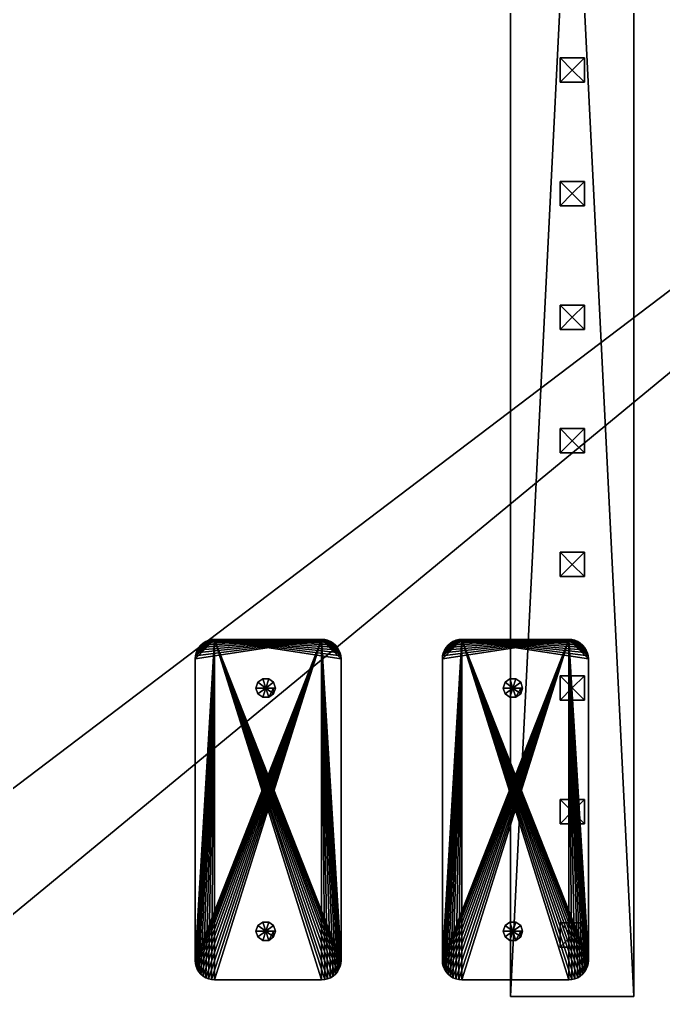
# Model space of a CAD drawing. Header units: millimetres. Extents: x 71 to 249, y 13 to 134.
# Drawn here: x 133.25 to 146.47, y 46.36 to 66.82 of the extents above; entities that cross this region are included whole.
import ezdxf

# ---------------------------------------------------------------- set-up
doc = ezdxf.new("R2010")
doc.units = ezdxf.units.MM
doc.layers.add('UB3D', color=1, linetype='Continuous')

msp = doc.modelspace()

# ---------------------------------------------------------------- linework, layer by layer
at = {"layer": 'UB3D', "color": 94}
for points in [[(219.529, 116.585, 72.51), (219.529, 28.585, 72.51), (103.529, 28.585, 72.51)], [(219.529, 116.585, 72.51), (103.529, 28.585, 72.51), (103.529, 116.585, 72.51)], [(219.529, 116.585, 72.5), (103.529, 116.585, 72.5), (103.529, 28.585, 72.5)], [(219.529, 116.585, 72.5), (103.529, 28.585, 72.5), (219.529, 28.585, 72.5)], [(215.719, 116.586, 89.521), (215.719, 28.586, 89.521), (109.038, 28.586, 89.521)], [(215.719, 116.586, 89.521), (109.038, 28.586, 89.521), (109.038, 116.586, 89.521)], [(215.719, 116.586, 89.511), (109.038, 116.586, 89.511), (109.038, 28.586, 89.511)], [(215.719, 116.586, 89.511), (109.038, 28.586, 89.511), (215.719, 28.586, 89.511)]]:
    msp.add_3dface(points, dxfattribs=at)
at = {"layer": 'UB3D', "color": 27}
for points in [[(143.333, 97.525, 89.521), (143.333, 46.744, 89.521), (143.333, 46.744, 91.521), (143.333, 97.525, 91.521)], [(145.861, 97.525, 89.521), (143.333, 97.525, 89.521), (143.333, 46.744, 89.521)], [(145.861, 97.525, 89.521), (143.333, 46.744, 89.521), (145.861, 46.744, 89.521)], [(145.861, 46.744, 91.521), (143.333, 46.744, 91.521), (143.333, 97.525, 91.521)], [(145.861, 46.744, 91.521), (143.333, 97.525, 91.521), (145.861, 97.525, 91.521)], [(145.861, 46.744, 89.521), (145.861, 97.525, 89.521), (145.861, 97.525, 91.521), (145.861, 46.744, 91.521)], [(145.861, 97.525, 89.521), (145.861, 46.744, 89.521), (145.861, 97.525, 89.521)], [(145.861, 46.744, 91.521), (145.861, 97.525, 91.521), (145.861, 46.744, 91.521)], [(143.333, 46.744, 89.521), (145.861, 46.744, 89.521), (145.861, 46.744, 91.521), (143.333, 46.744, 91.521)]]:
    msp.add_3dface(points, dxfattribs=at)
at = {"layer": 'UB3D', "color": 254}
for points in [[(144.599, 65.786, 88.011), (144.349, 65.536, 88.291), (144.349, 66.036, 88.291)], [(144.349, 65.536, 88.291), (144.349, 66.036, 88.291), (144.349, 65.536, 95.291)], [(144.349, 66.036, 88.291), (144.349, 65.536, 95.291), (144.349, 66.036, 95.291)], [(144.349, 65.536, 95.291), (144.349, 66.036, 95.291), (144.599, 65.786, 95.571)], [(144.599, 65.786, 88.011), (144.349, 66.036, 88.291), (144.849, 66.036, 88.291)], [(144.349, 66.036, 88.291), (144.849, 66.036, 88.291), (144.349, 66.036, 95.291)], [(144.849, 66.036, 88.291), (144.349, 66.036, 95.291), (144.849, 66.036, 95.291)], [(144.349, 66.036, 95.291), (144.849, 66.036, 95.291), (144.599, 65.786, 95.571)], [(144.599, 65.786, 88.011), (144.849, 66.036, 88.291), (144.849, 65.536, 88.291)], [(144.849, 66.036, 95.291), (144.849, 65.536, 95.291), (144.599, 65.786, 95.571)], [(144.849, 66.036, 88.291), (144.849, 65.536, 88.291), (144.849, 66.036, 95.291)], [(144.849, 65.536, 88.291), (144.849, 66.036, 95.291), (144.849, 65.536, 95.291)], [(144.599, 65.786, 88.011), (144.849, 65.536, 88.291), (144.349, 65.536, 88.291)], [(144.849, 65.536, 95.291), (144.349, 65.536, 95.291), (144.599, 65.786, 95.571)], [(144.849, 65.536, 88.291), (144.349, 65.536, 88.291), (144.849, 65.536, 95.291)], [(144.349, 65.536, 88.291), (144.849, 65.536, 95.291), (144.349, 65.536, 95.291)], [(144.599, 63.246, 88.011), (144.349, 62.996, 88.291), (144.349, 63.496, 88.291)], [(144.349, 62.996, 88.291), (144.349, 63.496, 88.291), (144.349, 62.996, 95.291)], [(144.349, 63.496, 88.291), (144.349, 62.996, 95.291), (144.349, 63.496, 95.291)], [(144.349, 62.996, 95.291), (144.349, 63.496, 95.291), (144.599, 63.246, 95.571)], [(144.599, 63.246, 88.011), (144.349, 63.496, 88.291), (144.849, 63.496, 88.291)], [(144.349, 63.496, 88.291), (144.849, 63.496, 88.291), (144.349, 63.496, 95.291)], [(144.849, 63.496, 88.291), (144.349, 63.496, 95.291), (144.849, 63.496, 95.291)], [(144.349, 63.496, 95.291), (144.849, 63.496, 95.291), (144.599, 63.246, 95.571)], [(144.599, 63.246, 88.011), (144.849, 63.496, 88.291), (144.849, 62.996, 88.291)], [(144.849, 63.496, 95.291), (144.849, 62.996, 95.291), (144.599, 63.246, 95.571)], [(144.849, 63.496, 88.291), (144.849, 62.996, 88.291), (144.849, 63.496, 95.291)], [(144.849, 62.996, 88.291), (144.849, 63.496, 95.291), (144.849, 62.996, 95.291)], [(144.599, 63.246, 88.011), (144.849, 62.996, 88.291), (144.349, 62.996, 88.291)], [(144.849, 62.996, 95.291), (144.349, 62.996, 95.291), (144.599, 63.246, 95.571)], [(144.849, 62.996, 88.291), (144.349, 62.996, 88.291), (144.849, 62.996, 95.291)], [(144.349, 62.996, 88.291), (144.849, 62.996, 95.291), (144.349, 62.996, 95.291)], [(144.599, 60.706, 88.011), (144.349, 60.456, 88.291), (144.349, 60.956, 88.291)], [(144.349, 60.456, 88.291), (144.349, 60.956, 88.291), (144.349, 60.456, 95.291)], [(144.349, 60.956, 88.291), (144.349, 60.456, 95.291), (144.349, 60.956, 95.291)], [(144.349, 60.456, 95.291), (144.349, 60.956, 95.291), (144.599, 60.706, 95.571)], [(144.599, 60.706, 88.011), (144.349, 60.956, 88.291), (144.849, 60.956, 88.291)], [(144.349, 60.956, 88.291), (144.849, 60.956, 88.291), (144.349, 60.956, 95.291)], [(144.849, 60.956, 88.291), (144.349, 60.956, 95.291), (144.849, 60.956, 95.291)], [(144.349, 60.956, 95.291), (144.849, 60.956, 95.291), (144.599, 60.706, 95.571)], [(144.599, 60.706, 88.011), (144.849, 60.956, 88.291), (144.849, 60.456, 88.291)], [(144.849, 60.956, 95.291), (144.849, 60.456, 95.291), (144.599, 60.706, 95.571)], [(144.849, 60.956, 88.291), (144.849, 60.456, 88.291), (144.849, 60.956, 95.291)], [(144.849, 60.456, 88.291), (144.849, 60.956, 95.291), (144.849, 60.456, 95.291)], [(144.599, 60.706, 88.011), (144.849, 60.456, 88.291), (144.349, 60.456, 88.291)], [(144.849, 60.456, 95.291), (144.349, 60.456, 95.291), (144.599, 60.706, 95.571)], [(144.849, 60.456, 88.291), (144.349, 60.456, 88.291), (144.849, 60.456, 95.291)], [(144.349, 60.456, 88.291), (144.849, 60.456, 95.291), (144.349, 60.456, 95.291)], [(144.599, 58.166, 88.011), (144.349, 57.916, 88.291), (144.349, 58.416, 88.291)], [(144.349, 57.916, 88.291), (144.349, 58.416, 88.291), (144.349, 57.916, 95.291)], [(144.349, 58.416, 88.291), (144.349, 57.916, 95.291), (144.349, 58.416, 95.291)], [(144.349, 57.916, 95.291), (144.349, 58.416, 95.291), (144.599, 58.166, 95.571)], [(144.599, 58.166, 88.011), (144.349, 58.416, 88.291), (144.849, 58.416, 88.291)], [(144.349, 58.416, 88.291), (144.849, 58.416, 88.291), (144.349, 58.416, 95.291)], [(144.849, 58.416, 88.291), (144.349, 58.416, 95.291), (144.849, 58.416, 95.291)], [(144.349, 58.416, 95.291), (144.849, 58.416, 95.291), (144.599, 58.166, 95.571)], [(144.599, 58.166, 88.011), (144.849, 58.416, 88.291), (144.849, 57.916, 88.291)], [(144.849, 58.416, 95.291), (144.849, 57.916, 95.291), (144.599, 58.166, 95.571)], [(144.849, 58.416, 88.291), (144.849, 57.916, 88.291), (144.849, 58.416, 95.291)], [(144.849, 57.916, 88.291), (144.849, 58.416, 95.291), (144.849, 57.916, 95.291)], [(144.599, 58.166, 88.011), (144.849, 57.916, 88.291), (144.349, 57.916, 88.291)], [(144.849, 57.916, 95.291), (144.349, 57.916, 95.291), (144.599, 58.166, 95.571)], [(144.849, 57.916, 88.291), (144.349, 57.916, 88.291), (144.849, 57.916, 95.291)], [(144.349, 57.916, 88.291), (144.849, 57.916, 95.291), (144.349, 57.916, 95.291)], [(144.599, 55.626, 88.011), (144.349, 55.376, 88.291), (144.349, 55.876, 88.291)], [(144.349, 55.376, 88.291), (144.349, 55.876, 88.291), (144.349, 55.376, 95.291)], [(144.349, 55.876, 88.291), (144.349, 55.376, 95.291), (144.349, 55.876, 95.291)], [(144.349, 55.376, 95.291), (144.349, 55.876, 95.291), (144.599, 55.626, 95.571)], [(144.599, 55.626, 88.011), (144.349, 55.876, 88.291), (144.849, 55.876, 88.291)], [(144.349, 55.876, 88.291), (144.849, 55.876, 88.291), (144.349, 55.876, 95.291)], [(144.849, 55.876, 88.291), (144.349, 55.876, 95.291), (144.849, 55.876, 95.291)], [(144.349, 55.876, 95.291), (144.849, 55.876, 95.291), (144.599, 55.626, 95.571)], [(144.599, 55.626, 88.011), (144.849, 55.876, 88.291), (144.849, 55.376, 88.291)], [(144.849, 55.876, 95.291), (144.849, 55.376, 95.291), (144.599, 55.626, 95.571)], [(144.849, 55.876, 88.291), (144.849, 55.376, 88.291), (144.849, 55.876, 95.291)], [(144.849, 55.376, 88.291), (144.849, 55.876, 95.291), (144.849, 55.376, 95.291)], [(144.599, 55.626, 88.011), (144.849, 55.376, 88.291), (144.349, 55.376, 88.291)], [(144.849, 55.376, 95.291), (144.349, 55.376, 95.291), (144.599, 55.626, 95.571)], [(144.849, 55.376, 88.291), (144.349, 55.376, 88.291), (144.849, 55.376, 95.291)], [(144.349, 55.376, 88.291), (144.849, 55.376, 95.291), (144.349, 55.376, 95.291)], [(138.099, 53.085, 71), (138.099, 53.085, 76.56), (138.137, 53.202, 71)], [(138.099, 53.085, 76.56), (138.137, 53.202, 71), (138.137, 53.202, 76.56)], [(138.299, 53.085, 71), (138.099, 53.085, 71), (138.137, 53.202, 71)], [(138.299, 53.085, 76.56), (138.099, 53.085, 76.56), (138.137, 53.202, 76.56)], [(138.137, 53.202, 71), (138.137, 53.202, 76.56), (138.237, 53.275, 71)], [(138.137, 53.202, 76.56), (138.237, 53.275, 71), (138.237, 53.275, 76.56)], [(138.299, 53.085, 71), (138.137, 53.202, 71), (138.237, 53.275, 71)], [(138.299, 53.085, 76.56), (138.137, 53.202, 76.56), (138.237, 53.275, 76.56)], [(138.237, 53.275, 71), (138.237, 53.275, 76.56), (138.361, 53.275, 71)], [(138.237, 53.275, 76.56), (138.361, 53.275, 71), (138.361, 53.275, 76.56)], [(138.299, 53.085, 71), (138.237, 53.275, 71), (138.361, 53.275, 71)], [(138.299, 53.085, 76.56), (138.237, 53.275, 76.56), (138.361, 53.275, 76.56)], [(138.299, 53.085, 71), (138.361, 53.275, 71), (138.461, 53.202, 71)], [(138.299, 53.085, 76.56), (138.361, 53.275, 76.56), (138.461, 53.202, 76.56)], [(138.299, 53.085, 71), (138.461, 53.202, 71), (138.499, 53.085, 71)], [(138.299, 53.085, 76.56), (138.461, 53.202, 76.56), (138.499, 53.085, 76.56)], [(138.361, 53.275, 71), (138.361, 53.275, 76.56), (138.461, 53.202, 71)], [(138.361, 53.275, 76.56), (138.461, 53.202, 71), (138.461, 53.202, 76.56)], [(138.461, 53.202, 71), (138.461, 53.202, 76.56), (138.499, 53.085, 71)], [(138.461, 53.202, 76.56), (138.499, 53.085, 71), (138.499, 53.085, 76.56)], [(143.179, 53.085, 71), (143.179, 53.085, 76.56), (143.217, 53.202, 71)], [(143.179, 53.085, 76.56), (143.217, 53.202, 71), (143.217, 53.202, 76.56)], [(143.379, 53.085, 71), (143.179, 53.085, 71), (143.217, 53.202, 71)], [(143.379, 53.085, 76.56), (143.179, 53.085, 76.56), (143.217, 53.202, 76.56)], [(143.217, 53.202, 71), (143.217, 53.202, 76.56), (143.317, 53.275, 71)], [(143.217, 53.202, 76.56), (143.317, 53.275, 71), (143.317, 53.275, 76.56)], [(143.379, 53.085, 71), (143.217, 53.202, 71), (143.317, 53.275, 71)], [(143.379, 53.085, 76.56), (143.217, 53.202, 76.56), (143.317, 53.275, 76.56)], [(143.317, 53.275, 71), (143.317, 53.275, 76.56), (143.441, 53.275, 71)], [(143.317, 53.275, 76.56), (143.441, 53.275, 71), (143.441, 53.275, 76.56)], [(143.379, 53.085, 71), (143.317, 53.275, 71), (143.441, 53.275, 71)], [(143.379, 53.085, 76.56), (143.317, 53.275, 76.56), (143.441, 53.275, 76.56)], [(143.379, 53.085, 71), (143.441, 53.275, 71), (143.541, 53.202, 71)], [(143.379, 53.085, 76.56), (143.441, 53.275, 76.56), (143.541, 53.202, 76.56)], [(143.379, 53.085, 71), (143.541, 53.202, 71), (143.579, 53.085, 71)], [(143.379, 53.085, 76.56), (143.541, 53.202, 76.56), (143.579, 53.085, 76.56)], [(143.441, 53.275, 71), (143.441, 53.275, 76.56), (143.541, 53.202, 71)], [(143.441, 53.275, 76.56), (143.541, 53.202, 71), (143.541, 53.202, 76.56)], [(143.541, 53.202, 71), (143.541, 53.202, 76.56), (143.579, 53.085, 71)], [(143.541, 53.202, 76.56), (143.579, 53.085, 71), (143.579, 53.085, 76.56)], [(144.599, 53.086, 88.011), (144.349, 52.836, 88.291), (144.349, 53.336, 88.291)], [(144.349, 52.836, 88.291), (144.349, 53.336, 88.291), (144.349, 52.836, 95.291)], [(144.349, 53.336, 88.291), (144.349, 52.836, 95.291), (144.349, 53.336, 95.291)], [(144.349, 52.836, 95.291), (144.349, 53.336, 95.291), (144.599, 53.086, 95.571)], [(144.599, 53.086, 88.011), (144.349, 53.336, 88.291), (144.849, 53.336, 88.291)], [(144.349, 53.336, 88.291), (144.849, 53.336, 88.291), (144.349, 53.336, 95.291)], [(144.849, 53.336, 88.291), (144.349, 53.336, 95.291), (144.849, 53.336, 95.291)], [(144.349, 53.336, 95.291), (144.849, 53.336, 95.291), (144.599, 53.086, 95.571)], [(144.599, 53.086, 88.011), (144.849, 53.336, 88.291), (144.849, 52.836, 88.291)], [(144.849, 53.336, 95.291), (144.849, 52.836, 95.291), (144.599, 53.086, 95.571)], [(144.849, 53.336, 88.291), (144.849, 52.836, 88.291), (144.849, 53.336, 95.291)], [(144.849, 52.836, 88.291), (144.849, 53.336, 95.291), (144.849, 52.836, 95.291)], [(138.137, 52.967, 71), (138.137, 52.967, 76.56), (138.099, 53.085, 71)], [(138.137, 52.967, 76.56), (138.099, 53.085, 71), (138.099, 53.085, 76.56)], [(138.299, 53.085, 71), (138.137, 52.967, 71), (138.099, 53.085, 71)], [(138.299, 53.085, 76.56), (138.137, 52.967, 76.56), (138.099, 53.085, 76.56)], [(138.299, 53.085, 71), (138.237, 52.894, 71), (138.137, 52.967, 71)], [(138.299, 53.085, 76.56), (138.237, 52.894, 76.56), (138.137, 52.967, 76.56)], [(138.299, 53.085, 71), (138.361, 52.894, 71), (138.237, 52.894, 71)], [(138.299, 53.085, 76.56), (138.361, 52.894, 76.56), (138.237, 52.894, 76.56)], [(138.299, 53.085, 71), (138.499, 53.085, 71), (138.461, 52.967, 71)], [(138.299, 53.085, 71), (138.461, 52.967, 71), (138.361, 52.894, 71)], [(138.299, 53.085, 76.56), (138.499, 53.085, 76.56), (138.461, 52.967, 76.56)], [(138.299, 53.085, 76.56), (138.461, 52.967, 76.56), (138.361, 52.894, 76.56)], [(138.461, 52.967, 71), (138.461, 53.085, 76.56), (138.361, 52.894, 71)], [(138.461, 53.085, 76.56), (138.361, 52.894, 71), (138.361, 52.894, 76.56)], [(138.499, 53.085, 71), (138.499, 53.085, 76.56), (138.461, 52.967, 71)], [(138.499, 53.085, 76.56), (138.461, 52.967, 71), (138.461, 53.085, 76.56)], [(143.217, 52.967, 71), (143.217, 52.967, 76.56), (143.179, 53.085, 71)], [(143.217, 52.967, 76.56), (143.179, 53.085, 71), (143.179, 53.085, 76.56)], [(143.379, 53.085, 71), (143.217, 52.967, 71), (143.179, 53.085, 71)], [(143.379, 53.085, 76.56), (143.217, 52.967, 76.56), (143.179, 53.085, 76.56)], [(143.379, 53.085, 71), (143.317, 52.894, 71), (143.217, 52.967, 71)], [(143.379, 53.085, 76.56), (143.317, 52.894, 76.56), (143.217, 52.967, 76.56)], [(143.379, 53.085, 71), (143.441, 52.894, 71), (143.317, 52.894, 71)], [(143.379, 53.085, 76.56), (143.441, 52.894, 76.56), (143.317, 52.894, 76.56)], [(143.379, 53.085, 71), (143.579, 53.085, 71), (143.541, 52.967, 71)], [(143.379, 53.085, 71), (143.541, 52.967, 71), (143.441, 52.894, 71)], [(143.379, 53.085, 76.56), (143.579, 53.085, 76.56), (143.541, 52.967, 76.56)], [(143.379, 53.085, 76.56), (143.541, 52.967, 76.56), (143.441, 52.894, 76.56)], [(143.541, 52.967, 71), (143.541, 53.085, 76.56), (143.441, 52.894, 71)], [(143.541, 53.085, 76.56), (143.441, 52.894, 71), (143.441, 52.894, 76.56)], [(143.579, 53.085, 71), (143.579, 53.085, 76.56), (143.541, 52.967, 71)], [(143.579, 53.085, 76.56), (143.541, 52.967, 71), (143.541, 53.085, 76.56)], [(144.599, 53.086, 88.011), (144.849, 52.836, 88.291), (144.349, 52.836, 88.291)], [(144.849, 52.836, 95.291), (144.349, 52.836, 95.291), (144.599, 53.086, 95.571)], [(138.237, 52.894, 71), (138.237, 52.894, 76.56), (138.137, 52.967, 71)], [(138.237, 52.894, 76.56), (138.137, 52.967, 71), (138.137, 52.967, 76.56)], [(138.361, 52.894, 71), (138.361, 52.894, 76.56), (138.237, 52.894, 71)], [(138.361, 52.894, 76.56), (138.237, 52.894, 71), (138.237, 52.894, 76.56)], [(143.317, 52.894, 71), (143.317, 52.894, 76.56), (143.217, 52.967, 71)], [(143.317, 52.894, 76.56), (143.217, 52.967, 71), (143.217, 52.967, 76.56)], [(143.441, 52.894, 71), (143.441, 52.894, 76.56), (143.317, 52.894, 71)], [(143.441, 52.894, 76.56), (143.317, 52.894, 71), (143.317, 52.894, 76.56)], [(144.849, 52.836, 88.291), (144.349, 52.836, 88.291), (144.849, 52.836, 95.291)], [(144.349, 52.836, 88.291), (144.849, 52.836, 95.291), (144.349, 52.836, 95.291)], [(144.599, 50.546, 88.011), (144.349, 50.296, 88.291), (144.349, 50.796, 88.291)], [(144.349, 50.296, 88.291), (144.349, 50.796, 88.291), (144.349, 50.296, 95.291)], [(144.349, 50.796, 88.291), (144.349, 50.296, 95.291), (144.349, 50.796, 95.291)], [(144.349, 50.296, 95.291), (144.349, 50.796, 95.291), (144.599, 50.546, 95.571)], [(144.599, 50.546, 88.011), (144.349, 50.796, 88.291), (144.849, 50.796, 88.291)], [(144.349, 50.796, 88.291), (144.849, 50.796, 88.291), (144.349, 50.796, 95.291)], [(144.849, 50.796, 88.291), (144.349, 50.796, 95.291), (144.849, 50.796, 95.291)], [(144.349, 50.796, 95.291), (144.849, 50.796, 95.291), (144.599, 50.546, 95.571)], [(144.599, 50.546, 88.011), (144.849, 50.796, 88.291), (144.849, 50.296, 88.291)], [(144.849, 50.796, 95.291), (144.849, 50.296, 95.291), (144.599, 50.546, 95.571)], [(144.849, 50.796, 88.291), (144.849, 50.296, 88.291), (144.849, 50.796, 95.291)], [(144.849, 50.296, 88.291), (144.849, 50.796, 95.291), (144.849, 50.296, 95.291)], [(144.599, 50.546, 88.011), (144.849, 50.296, 88.291), (144.349, 50.296, 88.291)], [(144.849, 50.296, 95.291), (144.349, 50.296, 95.291), (144.599, 50.546, 95.571)], [(144.849, 50.296, 88.291), (144.349, 50.296, 88.291), (144.849, 50.296, 95.291)], [(144.349, 50.296, 88.291), (144.849, 50.296, 95.291), (144.349, 50.296, 95.291)], [(138.099, 48.085, 71), (138.099, 48.085, 76.56), (138.137, 48.202, 71)], [(138.099, 48.085, 76.56), (138.137, 48.202, 71), (138.137, 48.202, 76.56)], [(138.299, 48.085, 71), (138.099, 48.085, 71), (138.137, 48.202, 71)], [(138.299, 48.085, 76.56), (138.099, 48.085, 76.56), (138.137, 48.202, 76.56)], [(138.137, 47.967, 71), (138.137, 47.967, 76.56), (138.099, 48.085, 71)], [(138.137, 47.967, 76.56), (138.099, 48.085, 71), (138.099, 48.085, 76.56)], [(138.299, 48.085, 71), (138.137, 47.967, 71), (138.099, 48.085, 71)], [(138.299, 48.085, 76.56), (138.137, 47.967, 76.56), (138.099, 48.085, 76.56)], [(138.137, 48.202, 71), (138.137, 48.202, 76.56), (138.237, 48.275, 71)], [(138.137, 48.202, 76.56), (138.237, 48.275, 71), (138.237, 48.275, 76.56)], [(138.299, 48.085, 71), (138.137, 48.202, 71), (138.237, 48.275, 71)], [(138.299, 48.085, 76.56), (138.137, 48.202, 76.56), (138.237, 48.275, 76.56)], [(138.299, 48.085, 71), (138.237, 47.894, 71), (138.137, 47.967, 71)], [(138.299, 48.085, 76.56), (138.237, 47.894, 76.56), (138.137, 47.967, 76.56)], [(138.237, 48.275, 71), (138.237, 48.275, 76.56), (138.361, 48.275, 71)], [(138.237, 48.275, 76.56), (138.361, 48.275, 71), (138.361, 48.275, 76.56)], [(138.299, 48.085, 71), (138.237, 48.275, 71), (138.361, 48.275, 71)], [(138.299, 48.085, 76.56), (138.237, 48.275, 76.56), (138.361, 48.275, 76.56)], [(138.299, 48.085, 71), (138.361, 47.894, 71), (138.237, 47.894, 71)], [(138.299, 48.085, 76.56), (138.361, 47.894, 76.56), (138.237, 47.894, 76.56)], [(138.299, 48.085, 71), (138.361, 48.275, 71), (138.461, 48.202, 71)], [(138.299, 48.085, 76.56), (138.361, 48.275, 76.56), (138.461, 48.202, 76.56)], [(138.299, 48.085, 71), (138.461, 48.202, 71), (138.499, 48.085, 71)], [(138.299, 48.085, 76.56), (138.461, 48.202, 76.56), (138.499, 48.085, 76.56)], [(138.299, 48.085, 71), (138.499, 48.085, 71), (138.461, 47.967, 71)], [(138.299, 48.085, 71), (138.461, 47.967, 71), (138.361, 47.894, 71)], [(138.299, 48.085, 76.56), (138.499, 48.085, 76.56), (138.461, 47.967, 76.56)], [(138.299, 48.085, 76.56), (138.461, 47.967, 76.56), (138.361, 47.894, 76.56)], [(138.361, 48.275, 71), (138.361, 48.275, 76.56), (138.461, 48.202, 71)], [(138.361, 48.275, 76.56), (138.461, 48.202, 71), (138.461, 48.202, 76.56)], [(138.461, 47.967, 71), (138.461, 48.085, 76.56), (138.361, 47.894, 71)], [(138.461, 48.085, 76.56), (138.361, 47.894, 71), (138.361, 47.894, 76.56)], [(138.461, 48.202, 71), (138.461, 48.202, 76.56), (138.499, 48.085, 71)], [(138.461, 48.202, 76.56), (138.499, 48.085, 71), (138.499, 48.085, 76.56)], [(138.499, 48.085, 71), (138.499, 48.085, 76.56), (138.461, 47.967, 71)], [(138.499, 48.085, 76.56), (138.461, 47.967, 71), (138.461, 48.085, 76.56)], [(143.179, 48.085, 71), (143.179, 48.085, 76.56), (143.217, 48.202, 71)], [(143.179, 48.085, 76.56), (143.217, 48.202, 71), (143.217, 48.202, 76.56)], [(143.379, 48.085, 71), (143.179, 48.085, 71), (143.217, 48.202, 71)], [(143.379, 48.085, 76.56), (143.179, 48.085, 76.56), (143.217, 48.202, 76.56)], [(143.217, 47.967, 71), (143.217, 47.967, 76.56), (143.179, 48.085, 71)], [(143.217, 47.967, 76.56), (143.179, 48.085, 71), (143.179, 48.085, 76.56)], [(143.379, 48.085, 71), (143.217, 47.967, 71), (143.179, 48.085, 71)], [(143.379, 48.085, 76.56), (143.217, 47.967, 76.56), (143.179, 48.085, 76.56)], [(143.217, 48.202, 71), (143.217, 48.202, 76.56), (143.317, 48.275, 71)], [(143.217, 48.202, 76.56), (143.317, 48.275, 71), (143.317, 48.275, 76.56)], [(143.379, 48.085, 71), (143.217, 48.202, 71), (143.317, 48.275, 71)], [(143.379, 48.085, 76.56), (143.217, 48.202, 76.56), (143.317, 48.275, 76.56)], [(143.379, 48.085, 71), (143.317, 47.894, 71), (143.217, 47.967, 71)], [(143.379, 48.085, 76.56), (143.317, 47.894, 76.56), (143.217, 47.967, 76.56)], [(143.317, 48.275, 71), (143.317, 48.275, 76.56), (143.441, 48.275, 71)], [(143.317, 48.275, 76.56), (143.441, 48.275, 71), (143.441, 48.275, 76.56)], [(143.379, 48.085, 71), (143.317, 48.275, 71), (143.441, 48.275, 71)], [(143.379, 48.085, 76.56), (143.317, 48.275, 76.56), (143.441, 48.275, 76.56)], [(143.379, 48.085, 71), (143.441, 47.894, 71), (143.317, 47.894, 71)], [(143.379, 48.085, 76.56), (143.441, 47.894, 76.56), (143.317, 47.894, 76.56)], [(143.379, 48.085, 71), (143.441, 48.275, 71), (143.541, 48.202, 71)], [(143.379, 48.085, 76.56), (143.441, 48.275, 76.56), (143.541, 48.202, 76.56)], [(143.379, 48.085, 71), (143.541, 48.202, 71), (143.579, 48.085, 71)], [(143.379, 48.085, 76.56), (143.541, 48.202, 76.56), (143.579, 48.085, 76.56)], [(143.379, 48.085, 71), (143.579, 48.085, 71), (143.541, 47.967, 71)], [(143.379, 48.085, 71), (143.541, 47.967, 71), (143.441, 47.894, 71)], [(143.379, 48.085, 76.56), (143.579, 48.085, 76.56), (143.541, 47.967, 76.56)], [(143.379, 48.085, 76.56), (143.541, 47.967, 76.56), (143.441, 47.894, 76.56)], [(143.441, 48.275, 71), (143.441, 48.275, 76.56), (143.541, 48.202, 71)], [(143.441, 48.275, 76.56), (143.541, 48.202, 71), (143.541, 48.202, 76.56)], [(143.541, 47.967, 71), (143.541, 48.085, 76.56), (143.441, 47.894, 71)], [(143.541, 48.085, 76.56), (143.441, 47.894, 71), (143.441, 47.894, 76.56)], [(143.541, 48.202, 71), (143.541, 48.202, 76.56), (143.579, 48.085, 71)], [(143.541, 48.202, 76.56), (143.579, 48.085, 71), (143.579, 48.085, 76.56)], [(143.579, 48.085, 71), (143.579, 48.085, 76.56), (143.541, 47.967, 71)], [(143.579, 48.085, 76.56), (143.541, 47.967, 71), (143.541, 48.085, 76.56)], [(144.599, 48.006, 88.011), (144.349, 47.756, 88.291), (144.349, 48.256, 88.291)], [(144.349, 47.756, 88.291), (144.349, 48.256, 88.291), (144.349, 47.756, 95.291)], [(144.349, 48.256, 88.291), (144.349, 47.756, 95.291), (144.349, 48.256, 95.291)], [(144.349, 47.756, 95.291), (144.349, 48.256, 95.291), (144.599, 48.006, 95.571)], [(144.599, 48.006, 88.011), (144.349, 48.256, 88.291), (144.849, 48.256, 88.291)], [(144.349, 48.256, 88.291), (144.849, 48.256, 88.291), (144.349, 48.256, 95.291)], [(144.849, 48.256, 88.291), (144.349, 48.256, 95.291), (144.849, 48.256, 95.291)], [(144.349, 48.256, 95.291), (144.849, 48.256, 95.291), (144.599, 48.006, 95.571)], [(144.599, 48.006, 88.011), (144.849, 48.256, 88.291), (144.849, 47.756, 88.291)], [(144.849, 48.256, 95.291), (144.849, 47.756, 95.291), (144.599, 48.006, 95.571)], [(144.849, 48.256, 88.291), (144.849, 47.756, 88.291), (144.849, 48.256, 95.291)], [(144.849, 47.756, 88.291), (144.849, 48.256, 95.291), (144.849, 47.756, 95.291)], [(138.237, 47.894, 71), (138.237, 47.894, 76.56), (138.137, 47.967, 71)], [(138.237, 47.894, 76.56), (138.137, 47.967, 71), (138.137, 47.967, 76.56)], [(138.361, 47.894, 71), (138.361, 47.894, 76.56), (138.237, 47.894, 71)], [(138.361, 47.894, 76.56), (138.237, 47.894, 71), (138.237, 47.894, 76.56)], [(143.317, 47.894, 71), (143.317, 47.894, 76.56), (143.217, 47.967, 71)], [(143.317, 47.894, 76.56), (143.217, 47.967, 71), (143.217, 47.967, 76.56)], [(143.441, 47.894, 71), (143.441, 47.894, 76.56), (143.317, 47.894, 71)], [(143.441, 47.894, 76.56), (143.317, 47.894, 71), (143.317, 47.894, 76.56)], [(144.599, 48.006, 88.011), (144.849, 47.756, 88.291), (144.349, 47.756, 88.291)], [(144.849, 47.756, 95.291), (144.349, 47.756, 95.291), (144.599, 48.006, 95.571)], [(144.849, 47.756, 88.291), (144.349, 47.756, 88.291), (144.849, 47.756, 95.291)], [(144.349, 47.756, 88.291), (144.849, 47.756, 95.291), (144.349, 47.756, 95.291)]]:
    msp.add_3dface(points, dxfattribs=at)
at = {"layer": 'UB3D', "color": 175}
for points in [[(137.249, 54.085, 74.51), (136.854, 53.747, 74.51), (136.849, 53.685, 74.51)], [(137.249, 54.085, 74.51), (136.849, 53.685, 74.51), (136.849, 47.485, 74.51)], [(137.249, 54.085, 74.51), (136.849, 47.485, 74.51), (136.854, 47.422, 74.51)], [(139.449, 54.085, 80.51), (136.854, 47.422, 80.51), (136.849, 47.485, 80.51)], [(139.449, 54.085, 80.51), (136.849, 47.485, 80.51), (136.849, 53.685, 80.51)], [(139.449, 54.085, 80.51), (136.849, 53.685, 80.51), (136.854, 53.747, 80.51)], [(137.249, 54.085, 74.51), (136.868, 53.808, 74.51), (136.854, 53.747, 74.51)], [(137.249, 54.085, 74.51), (136.854, 47.422, 74.51), (136.868, 47.361, 74.51)], [(139.449, 54.085, 80.51), (136.868, 47.361, 80.51), (136.854, 47.422, 80.51)], [(139.449, 54.085, 80.51), (136.854, 53.747, 80.51), (136.868, 53.808, 80.51)], [(137.249, 54.085, 74.51), (136.892, 53.866, 74.51), (136.868, 53.808, 74.51)], [(137.249, 54.085, 74.51), (136.868, 47.361, 74.51), (136.892, 47.303, 74.51)], [(139.449, 54.085, 80.51), (136.892, 47.303, 80.51), (136.868, 47.361, 80.51)], [(139.449, 54.085, 80.51), (136.868, 53.808, 80.51), (136.892, 53.866, 80.51)], [(137.249, 54.085, 74.51), (136.925, 53.92, 74.51), (136.892, 53.866, 74.51)], [(137.249, 54.085, 74.51), (136.892, 47.303, 74.51), (136.925, 47.25, 74.51)], [(139.449, 54.085, 80.51), (136.925, 47.25, 80.51), (136.892, 47.303, 80.51)], [(139.449, 54.085, 80.51), (136.892, 53.866, 80.51), (136.925, 53.92, 80.51)], [(137.249, 54.085, 74.51), (136.966, 53.967, 74.51), (136.925, 53.92, 74.51)], [(137.249, 54.085, 74.51), (136.925, 47.25, 74.51), (136.966, 47.202, 74.51)], [(139.449, 54.085, 80.51), (136.966, 47.202, 80.51), (136.925, 47.25, 80.51)], [(139.449, 54.085, 80.51), (136.925, 53.92, 80.51), (136.966, 53.967, 80.51)], [(137.249, 54.085, 74.51), (137.014, 54.008, 74.51), (136.966, 53.967, 74.51)], [(137.249, 54.085, 74.51), (136.966, 47.202, 74.51), (137.014, 47.161, 74.51)], [(139.449, 54.085, 80.51), (137.014, 47.161, 80.51), (136.966, 47.202, 80.51)], [(139.449, 54.085, 80.51), (136.966, 53.967, 80.51), (137.014, 54.008, 80.51)], [(137.014, 54.008, 80.51), (137.014, 54.008, 74.51), (136.966, 53.967, 74.51), (136.966, 53.967, 80.51)], [(137.249, 54.085, 74.51), (137.067, 54.041, 74.51), (137.014, 54.008, 74.51)], [(137.249, 54.085, 74.51), (137.014, 47.161, 74.51), (137.067, 47.128, 74.51)], [(139.449, 54.085, 80.51), (137.067, 47.128, 80.51), (137.014, 47.161, 80.51)], [(139.449, 54.085, 80.51), (137.014, 54.008, 80.51), (137.067, 54.041, 80.51)], [(137.067, 54.041, 80.51), (137.067, 54.041, 74.51), (137.014, 54.008, 74.51), (137.014, 54.008, 80.51)], [(137.249, 54.085, 74.51), (137.125, 54.065, 74.51), (137.067, 54.041, 74.51)], [(137.249, 54.085, 74.51), (137.067, 47.128, 74.51), (137.125, 47.104, 74.51)], [(139.449, 54.085, 80.51), (137.125, 47.104, 80.51), (137.067, 47.128, 80.51)], [(139.449, 54.085, 80.51), (137.067, 54.041, 80.51), (137.125, 54.065, 80.51)], [(137.125, 54.065, 80.51), (137.125, 54.065, 74.51), (137.067, 54.041, 74.51), (137.067, 54.041, 80.51)], [(137.249, 54.085, 74.51), (137.186, 54.08, 74.51), (137.125, 54.065, 74.51)], [(137.249, 54.085, 74.51), (137.125, 47.104, 74.51), (137.186, 47.09, 74.51)], [(139.449, 54.085, 80.51), (137.186, 47.09, 80.51), (137.125, 47.104, 80.51)], [(139.449, 54.085, 80.51), (137.125, 54.065, 80.51), (137.186, 54.08, 80.51)], [(137.186, 54.08, 80.51), (137.186, 54.08, 74.51), (137.125, 54.065, 74.51), (137.125, 54.065, 80.51)], [(137.249, 54.085, 80.51), (137.249, 54.085, 74.51), (137.186, 54.08, 74.51), (137.186, 54.08, 80.51)], [(137.249, 54.085, 74.51), (137.186, 47.09, 74.51), (137.249, 47.085, 74.51)], [(139.449, 54.085, 80.51), (137.249, 47.085, 80.51), (137.186, 47.09, 80.51)], [(139.449, 54.085, 80.51), (137.186, 54.08, 80.51), (137.249, 54.085, 80.51)], [(139.449, 54.085, 80.51), (139.449, 54.085, 74.51), (137.249, 54.085, 74.51), (137.249, 54.085, 80.51)], [(137.249, 54.085, 74.51), (137.249, 47.085, 74.51), (139.449, 47.085, 74.51)], [(137.249, 54.085, 74.51), (139.449, 47.085, 74.51), (139.511, 47.09, 74.51)], [(137.249, 54.085, 74.51), (139.511, 47.09, 74.51), (139.572, 47.104, 74.51)], [(137.249, 54.085, 74.51), (139.572, 47.104, 74.51), (139.63, 47.128, 74.51)], [(137.249, 54.085, 74.51), (139.63, 47.128, 74.51), (139.684, 47.161, 74.51)], [(137.249, 54.085, 74.51), (139.684, 47.161, 74.51), (139.732, 47.202, 74.51)], [(137.249, 54.085, 74.51), (139.732, 47.202, 74.51), (139.772, 47.25, 74.51)], [(137.249, 54.085, 74.51), (139.772, 47.25, 74.51), (139.805, 47.303, 74.51)], [(137.249, 54.085, 74.51), (139.805, 47.303, 74.51), (139.829, 47.361, 74.51)], [(137.249, 54.085, 74.51), (139.829, 47.361, 74.51), (139.844, 47.422, 74.51)], [(137.249, 54.085, 74.51), (139.844, 47.422, 74.51), (139.849, 47.485, 74.51)], [(137.249, 54.085, 74.51), (139.849, 47.485, 74.51), (139.849, 53.685, 74.51)], [(137.249, 54.085, 74.51), (139.849, 53.685, 74.51), (139.844, 53.747, 74.51)], [(137.249, 54.085, 74.51), (139.844, 53.747, 74.51), (139.829, 53.808, 74.51)], [(137.249, 54.085, 74.51), (139.829, 53.808, 74.51), (139.805, 53.866, 74.51)], [(137.249, 54.085, 74.51), (139.805, 53.866, 74.51), (139.772, 53.92, 74.51)], [(137.249, 54.085, 74.51), (139.772, 53.92, 74.51), (139.732, 53.967, 74.51)], [(137.249, 54.085, 74.51), (139.732, 53.967, 74.51), (139.684, 54.008, 74.51)], [(137.249, 54.085, 74.51), (139.684, 54.008, 74.51), (139.63, 54.041, 74.51)], [(137.249, 54.085, 74.51), (139.63, 54.041, 74.51), (139.572, 54.065, 74.51)], [(137.249, 54.085, 74.51), (139.572, 54.065, 74.51), (139.511, 54.08, 74.51)], [(137.249, 54.085, 74.51), (139.511, 54.08, 74.51), (139.449, 54.085, 74.51)], [(137.249, 54.085, 74.51), (139.449, 54.085, 74.51), (137.249, 54.085, 74.51)], [(139.449, 54.085, 80.51), (139.449, 47.085, 80.51), (137.249, 47.085, 80.51)], [(139.449, 54.085, 80.51), (137.249, 54.085, 80.51), (139.449, 54.085, 80.51)], [(139.511, 54.08, 80.51), (139.511, 54.08, 74.51), (139.449, 54.085, 74.51), (139.449, 54.085, 80.51)], [(139.449, 54.085, 80.51), (139.511, 54.08, 80.51), (139.572, 54.065, 80.51)], [(139.449, 54.085, 80.51), (139.572, 54.065, 80.51), (139.63, 54.041, 80.51)], [(139.449, 54.085, 80.51), (139.63, 54.041, 80.51), (139.684, 54.008, 80.51)], [(139.449, 54.085, 80.51), (139.684, 54.008, 80.51), (139.732, 53.967, 80.51)], [(139.449, 54.085, 80.51), (139.732, 53.967, 80.51), (139.772, 53.92, 80.51)], [(139.449, 54.085, 80.51), (139.772, 53.92, 80.51), (139.805, 53.866, 80.51)], [(139.449, 54.085, 80.51), (139.805, 53.866, 80.51), (139.829, 53.808, 80.51)], [(139.449, 54.085, 80.51), (139.829, 53.808, 80.51), (139.844, 53.747, 80.51)], [(139.449, 54.085, 80.51), (139.844, 53.747, 80.51), (139.849, 53.685, 80.51)], [(139.449, 54.085, 80.51), (139.849, 53.685, 80.51), (139.849, 47.485, 80.51)], [(139.449, 54.085, 80.51), (139.849, 47.485, 80.51), (139.844, 47.422, 80.51)], [(139.449, 54.085, 80.51), (139.844, 47.422, 80.51), (139.829, 47.361, 80.51)], [(139.449, 54.085, 80.51), (139.829, 47.361, 80.51), (139.805, 47.303, 80.51)], [(139.449, 54.085, 80.51), (139.805, 47.303, 80.51), (139.772, 47.25, 80.51)], [(139.449, 54.085, 80.51), (139.772, 47.25, 80.51), (139.732, 47.202, 80.51)], [(139.449, 54.085, 80.51), (139.732, 47.202, 80.51), (139.684, 47.161, 80.51)], [(139.449, 54.085, 80.51), (139.684, 47.161, 80.51), (139.63, 47.128, 80.51)], [(139.449, 54.085, 80.51), (139.63, 47.128, 80.51), (139.572, 47.104, 80.51)], [(139.449, 54.085, 80.51), (139.572, 47.104, 80.51), (139.511, 47.09, 80.51)], [(139.449, 54.085, 80.51), (139.511, 47.09, 80.51), (139.449, 47.085, 80.51)], [(139.572, 54.065, 80.51), (139.572, 54.065, 74.51), (139.511, 54.08, 74.51), (139.511, 54.08, 80.51)], [(139.63, 54.041, 80.51), (139.63, 54.041, 74.51), (139.572, 54.065, 74.51), (139.572, 54.065, 80.51)], [(139.684, 54.008, 80.51), (139.684, 54.008, 74.51), (139.63, 54.041, 74.51), (139.63, 54.041, 80.51)], [(139.732, 53.967, 80.51), (139.732, 53.967, 74.51), (139.684, 54.008, 74.51), (139.684, 54.008, 80.51)], [(142.329, 54.085, 74.51), (141.934, 53.747, 74.51), (141.929, 53.685, 74.51)], [(142.329, 54.085, 74.51), (141.929, 53.685, 74.51), (141.929, 47.485, 74.51)], [(142.329, 54.085, 74.51), (141.929, 47.485, 74.51), (141.934, 47.422, 74.51)], [(144.529, 54.085, 80.51), (141.934, 47.422, 80.51), (141.929, 47.485, 80.51)], [(144.529, 54.085, 80.51), (141.929, 47.485, 80.51), (141.929, 53.685, 80.51)], [(144.529, 54.085, 80.51), (141.929, 53.685, 80.51), (141.934, 53.747, 80.51)], [(142.329, 54.085, 74.51), (141.948, 53.808, 74.51), (141.934, 53.747, 74.51)], [(142.329, 54.085, 74.51), (141.934, 47.422, 74.51), (141.948, 47.361, 74.51)], [(144.529, 54.085, 80.51), (141.948, 47.361, 80.51), (141.934, 47.422, 80.51)], [(144.529, 54.085, 80.51), (141.934, 53.747, 80.51), (141.948, 53.808, 80.51)], [(142.329, 54.085, 74.51), (141.972, 53.866, 74.51), (141.948, 53.808, 74.51)], [(142.329, 54.085, 74.51), (141.948, 47.361, 74.51), (141.972, 47.303, 74.51)], [(144.529, 54.085, 80.51), (141.972, 47.303, 80.51), (141.948, 47.361, 80.51)], [(144.529, 54.085, 80.51), (141.948, 53.808, 80.51), (141.972, 53.866, 80.51)], [(142.329, 54.085, 74.51), (142.005, 53.92, 74.51), (141.972, 53.866, 74.51)], [(142.329, 54.085, 74.51), (141.972, 47.303, 74.51), (142.005, 47.25, 74.51)], [(144.529, 54.085, 80.51), (142.005, 47.25, 80.51), (141.972, 47.303, 80.51)], [(144.529, 54.085, 80.51), (141.972, 53.866, 80.51), (142.005, 53.92, 80.51)], [(142.329, 54.085, 74.51), (142.046, 53.967, 74.51), (142.005, 53.92, 74.51)], [(142.329, 54.085, 74.51), (142.005, 47.25, 74.51), (142.046, 47.202, 74.51)], [(144.529, 54.085, 80.51), (142.046, 47.202, 80.51), (142.005, 47.25, 80.51)], [(144.529, 54.085, 80.51), (142.005, 53.92, 80.51), (142.046, 53.967, 80.51)], [(142.329, 54.085, 74.51), (142.094, 54.008, 74.51), (142.046, 53.967, 74.51)], [(142.329, 54.085, 74.51), (142.046, 47.202, 74.51), (142.094, 47.161, 74.51)], [(144.529, 54.085, 80.51), (142.094, 47.161, 80.51), (142.046, 47.202, 80.51)], [(144.529, 54.085, 80.51), (142.046, 53.967, 80.51), (142.094, 54.008, 80.51)], [(142.094, 54.008, 80.51), (142.094, 54.008, 74.51), (142.046, 53.967, 74.51), (142.046, 53.967, 80.51)], [(142.329, 54.085, 74.51), (142.147, 54.041, 74.51), (142.094, 54.008, 74.51)], [(142.329, 54.085, 74.51), (142.094, 47.161, 74.51), (142.147, 47.128, 74.51)], [(144.529, 54.085, 80.51), (142.147, 47.128, 80.51), (142.094, 47.161, 80.51)], [(144.529, 54.085, 80.51), (142.094, 54.008, 80.51), (142.147, 54.041, 80.51)], [(142.147, 54.041, 80.51), (142.147, 54.041, 74.51), (142.094, 54.008, 74.51), (142.094, 54.008, 80.51)], [(142.329, 54.085, 74.51), (142.205, 54.065, 74.51), (142.147, 54.041, 74.51)], [(142.329, 54.085, 74.51), (142.147, 47.128, 74.51), (142.205, 47.104, 74.51)], [(144.529, 54.085, 80.51), (142.205, 47.104, 80.51), (142.147, 47.128, 80.51)], [(144.529, 54.085, 80.51), (142.147, 54.041, 80.51), (142.205, 54.065, 80.51)], [(142.205, 54.065, 80.51), (142.205, 54.065, 74.51), (142.147, 54.041, 74.51), (142.147, 54.041, 80.51)], [(142.329, 54.085, 74.51), (142.266, 54.08, 74.51), (142.205, 54.065, 74.51)], [(142.329, 54.085, 74.51), (142.205, 47.104, 74.51), (142.266, 47.09, 74.51)], [(144.529, 54.085, 80.51), (142.266, 47.09, 80.51), (142.205, 47.104, 80.51)], [(144.529, 54.085, 80.51), (142.205, 54.065, 80.51), (142.266, 54.08, 80.51)], [(142.266, 54.08, 80.51), (142.266, 54.08, 74.51), (142.205, 54.065, 74.51), (142.205, 54.065, 80.51)], [(142.329, 54.085, 80.51), (142.329, 54.085, 74.51), (142.266, 54.08, 74.51), (142.266, 54.08, 80.51)], [(142.329, 54.085, 74.51), (142.266, 47.09, 74.51), (142.329, 47.085, 74.51)], [(144.529, 54.085, 80.51), (142.329, 47.085, 80.51), (142.266, 47.09, 80.51)], [(144.529, 54.085, 80.51), (142.266, 54.08, 80.51), (142.329, 54.085, 80.51)], [(144.529, 54.085, 80.51), (144.529, 54.085, 74.51), (142.329, 54.085, 74.51), (142.329, 54.085, 80.51)], [(142.329, 54.085, 74.51), (142.329, 47.085, 74.51), (144.529, 47.085, 74.51)], [(142.329, 54.085, 74.51), (144.529, 47.085, 74.51), (144.591, 47.09, 74.51)], [(142.329, 54.085, 74.51), (144.591, 47.09, 74.51), (144.652, 47.104, 74.51)], [(142.329, 54.085, 74.51), (144.652, 47.104, 74.51), (144.71, 47.128, 74.51)], [(142.329, 54.085, 74.51), (144.71, 47.128, 74.51), (144.764, 47.161, 74.51)], [(142.329, 54.085, 74.51), (144.764, 47.161, 74.51), (144.812, 47.202, 74.51)], [(142.329, 54.085, 74.51), (144.812, 47.202, 74.51), (144.852, 47.25, 74.51)], [(142.329, 54.085, 74.51), (144.852, 47.25, 74.51), (144.885, 47.303, 74.51)], [(142.329, 54.085, 74.51), (144.885, 47.303, 74.51), (144.909, 47.361, 74.51)], [(142.329, 54.085, 74.51), (144.909, 47.361, 74.51), (144.924, 47.422, 74.51)], [(142.329, 54.085, 74.51), (144.924, 47.422, 74.51), (144.929, 47.485, 74.51)], [(142.329, 54.085, 74.51), (144.929, 47.485, 74.51), (144.929, 53.685, 74.51)], [(142.329, 54.085, 74.51), (144.929, 53.685, 74.51), (144.924, 53.747, 74.51)], [(142.329, 54.085, 74.51), (144.924, 53.747, 74.51), (144.909, 53.808, 74.51)], [(142.329, 54.085, 74.51), (144.909, 53.808, 74.51), (144.885, 53.866, 74.51)], [(142.329, 54.085, 74.51), (144.885, 53.866, 74.51), (144.852, 53.92, 74.51)], [(142.329, 54.085, 74.51), (144.852, 53.92, 74.51), (144.812, 53.967, 74.51)], [(142.329, 54.085, 74.51), (144.812, 53.967, 74.51), (144.764, 54.008, 74.51)], [(142.329, 54.085, 74.51), (144.764, 54.008, 74.51), (144.71, 54.041, 74.51)], [(142.329, 54.085, 74.51), (144.71, 54.041, 74.51), (144.652, 54.065, 74.51)], [(142.329, 54.085, 74.51), (144.652, 54.065, 74.51), (144.591, 54.08, 74.51)], [(142.329, 54.085, 74.51), (144.591, 54.08, 74.51), (144.529, 54.085, 74.51)], [(142.329, 54.085, 74.51), (144.529, 54.085, 74.51), (142.329, 54.085, 74.51)], [(144.529, 54.085, 80.51), (144.529, 47.085, 80.51), (142.329, 47.085, 80.51)], [(144.529, 54.085, 80.51), (142.329, 54.085, 80.51), (144.529, 54.085, 80.51)], [(144.591, 54.08, 80.51), (144.591, 54.08, 74.51), (144.529, 54.085, 74.51), (144.529, 54.085, 80.51)], [(144.529, 54.085, 80.51), (144.591, 54.08, 80.51), (144.652, 54.065, 80.51)], [(144.529, 54.085, 80.51), (144.652, 54.065, 80.51), (144.71, 54.041, 80.51)], [(144.529, 54.085, 80.51), (144.71, 54.041, 80.51), (144.764, 54.008, 80.51)], [(144.529, 54.085, 80.51), (144.764, 54.008, 80.51), (144.812, 53.967, 80.51)], [(144.529, 54.085, 80.51), (144.812, 53.967, 80.51), (144.852, 53.92, 80.51)], [(144.529, 54.085, 80.51), (144.852, 53.92, 80.51), (144.885, 53.866, 80.51)], [(144.529, 54.085, 80.51), (144.885, 53.866, 80.51), (144.909, 53.808, 80.51)], [(144.529, 54.085, 80.51), (144.909, 53.808, 80.51), (144.924, 53.747, 80.51)], [(144.529, 54.085, 80.51), (144.924, 53.747, 80.51), (144.929, 53.685, 80.51)], [(144.529, 54.085, 80.51), (144.929, 53.685, 80.51), (144.929, 47.485, 80.51)], [(144.529, 54.085, 80.51), (144.929, 47.485, 80.51), (144.924, 47.422, 80.51)], [(144.529, 54.085, 80.51), (144.924, 47.422, 80.51), (144.909, 47.361, 80.51)], [(144.529, 54.085, 80.51), (144.909, 47.361, 80.51), (144.885, 47.303, 80.51)], [(144.529, 54.085, 80.51), (144.885, 47.303, 80.51), (144.852, 47.25, 80.51)], [(144.529, 54.085, 80.51), (144.852, 47.25, 80.51), (144.812, 47.202, 80.51)], [(144.529, 54.085, 80.51), (144.812, 47.202, 80.51), (144.764, 47.161, 80.51)], [(144.529, 54.085, 80.51), (144.764, 47.161, 80.51), (144.71, 47.128, 80.51)], [(144.529, 54.085, 80.51), (144.71, 47.128, 80.51), (144.652, 47.104, 80.51)], [(144.529, 54.085, 80.51), (144.652, 47.104, 80.51), (144.591, 47.09, 80.51)], [(144.529, 54.085, 80.51), (144.591, 47.09, 80.51), (144.529, 47.085, 80.51)], [(144.652, 54.065, 80.51), (144.652, 54.065, 74.51), (144.591, 54.08, 74.51), (144.591, 54.08, 80.51)], [(144.71, 54.041, 80.51), (144.71, 54.041, 74.51), (144.652, 54.065, 74.51), (144.652, 54.065, 80.51)], [(144.764, 54.008, 80.51), (144.764, 54.008, 74.51), (144.71, 54.041, 74.51), (144.71, 54.041, 80.51)], [(144.812, 53.967, 80.51), (144.812, 53.967, 74.51), (144.764, 54.008, 74.51), (144.764, 54.008, 80.51)], [(136.868, 53.808, 80.51), (136.868, 53.808, 74.51), (136.854, 53.747, 74.51), (136.854, 53.747, 80.51)], [(136.892, 53.866, 80.51), (136.892, 53.866, 74.51), (136.868, 53.808, 74.51), (136.868, 53.808, 80.51)], [(136.925, 53.92, 80.51), (136.925, 53.92, 74.51), (136.892, 53.866, 74.51), (136.892, 53.866, 80.51)], [(136.966, 53.967, 80.51), (136.966, 53.967, 74.51), (136.925, 53.92, 74.51), (136.925, 53.92, 80.51)], [(139.772, 53.92, 80.51), (139.772, 53.92, 74.51), (139.732, 53.967, 74.51), (139.732, 53.967, 80.51)], [(139.805, 53.866, 80.51), (139.805, 53.866, 74.51), (139.772, 53.92, 74.51), (139.772, 53.92, 80.51)], [(139.829, 53.808, 80.51), (139.829, 53.808, 74.51), (139.805, 53.866, 74.51), (139.805, 53.866, 80.51)], [(139.844, 53.747, 80.51), (139.844, 53.747, 74.51), (139.829, 53.808, 74.51), (139.829, 53.808, 80.51)], [(141.948, 53.808, 80.51), (141.948, 53.808, 74.51), (141.934, 53.747, 74.51), (141.934, 53.747, 80.51)], [(141.972, 53.866, 80.51), (141.972, 53.866, 74.51), (141.948, 53.808, 74.51), (141.948, 53.808, 80.51)], [(142.005, 53.92, 80.51), (142.005, 53.92, 74.51), (141.972, 53.866, 74.51), (141.972, 53.866, 80.51)], [(142.046, 53.967, 80.51), (142.046, 53.967, 74.51), (142.005, 53.92, 74.51), (142.005, 53.92, 80.51)], [(144.852, 53.92, 80.51), (144.852, 53.92, 74.51), (144.812, 53.967, 74.51), (144.812, 53.967, 80.51)], [(144.885, 53.866, 80.51), (144.885, 53.866, 74.51), (144.852, 53.92, 74.51), (144.852, 53.92, 80.51)], [(144.909, 53.808, 80.51), (144.909, 53.808, 74.51), (144.885, 53.866, 74.51), (144.885, 53.866, 80.51)], [(144.924, 53.747, 80.51), (144.924, 53.747, 74.51), (144.909, 53.808, 74.51), (144.909, 53.808, 80.51)], [(136.854, 53.747, 80.51), (136.854, 53.747, 74.51), (136.849, 53.685, 74.51), (136.849, 53.685, 80.51)], [(136.849, 53.685, 80.51), (136.849, 53.685, 74.51), (136.849, 47.485, 74.51), (136.849, 47.485, 80.51)], [(139.849, 53.685, 80.51), (139.849, 53.685, 74.51), (139.844, 53.747, 74.51), (139.844, 53.747, 80.51)], [(139.849, 47.485, 80.51), (139.849, 47.485, 74.51), (139.849, 53.685, 74.51), (139.849, 53.685, 80.51)], [(141.934, 53.747, 80.51), (141.934, 53.747, 74.51), (141.929, 53.685, 74.51), (141.929, 53.685, 80.51)], [(141.929, 53.685, 80.51), (141.929, 53.685, 74.51), (141.929, 47.485, 74.51), (141.929, 47.485, 80.51)], [(144.929, 53.685, 80.51), (144.929, 53.685, 74.51), (144.924, 53.747, 74.51), (144.924, 53.747, 80.51)], [(144.929, 47.485, 80.51), (144.929, 47.485, 74.51), (144.929, 53.685, 74.51), (144.929, 53.685, 80.51)], [(136.849, 47.485, 80.51), (136.849, 47.485, 74.51), (136.854, 47.422, 74.51), (136.854, 47.422, 80.51)], [(139.844, 47.422, 80.51), (139.844, 47.422, 74.51), (139.849, 47.485, 74.51), (139.849, 47.485, 80.51)], [(141.929, 47.485, 80.51), (141.929, 47.485, 74.51), (141.934, 47.422, 74.51), (141.934, 47.422, 80.51)], [(144.924, 47.422, 80.51), (144.924, 47.422, 74.51), (144.929, 47.485, 74.51), (144.929, 47.485, 80.51)], [(136.854, 47.422, 80.51), (136.854, 47.422, 74.51), (136.868, 47.361, 74.51), (136.868, 47.361, 80.51)], [(136.868, 47.361, 80.51), (136.868, 47.361, 74.51), (136.892, 47.303, 74.51), (136.892, 47.303, 80.51)], [(136.892, 47.303, 80.51), (136.892, 47.303, 74.51), (136.925, 47.25, 74.51), (136.925, 47.25, 80.51)], [(139.772, 47.25, 80.51), (139.772, 47.25, 74.51), (139.805, 47.303, 74.51), (139.805, 47.303, 80.51)], [(139.805, 47.303, 80.51), (139.805, 47.303, 74.51), (139.829, 47.361, 74.51), (139.829, 47.361, 80.51)], [(139.829, 47.361, 80.51), (139.829, 47.361, 74.51), (139.844, 47.422, 74.51), (139.844, 47.422, 80.51)], [(141.934, 47.422, 80.51), (141.934, 47.422, 74.51), (141.948, 47.361, 74.51), (141.948, 47.361, 80.51)], [(141.948, 47.361, 80.51), (141.948, 47.361, 74.51), (141.972, 47.303, 74.51), (141.972, 47.303, 80.51)], [(141.972, 47.303, 80.51), (141.972, 47.303, 74.51), (142.005, 47.25, 74.51), (142.005, 47.25, 80.51)], [(144.852, 47.25, 80.51), (144.852, 47.25, 74.51), (144.885, 47.303, 74.51), (144.885, 47.303, 80.51)], [(144.885, 47.303, 80.51), (144.885, 47.303, 74.51), (144.909, 47.361, 74.51), (144.909, 47.361, 80.51)], [(144.909, 47.361, 80.51), (144.909, 47.361, 74.51), (144.924, 47.422, 74.51), (144.924, 47.422, 80.51)], [(136.925, 47.25, 80.51), (136.925, 47.25, 74.51), (136.966, 47.202, 74.51), (136.966, 47.202, 80.51)], [(136.966, 47.202, 80.51), (136.966, 47.202, 74.51), (137.014, 47.161, 74.51), (137.014, 47.161, 80.51)], [(137.014, 47.161, 80.51), (137.014, 47.161, 74.51), (137.067, 47.128, 74.51), (137.067, 47.128, 80.51)], [(137.067, 47.128, 80.51), (137.067, 47.128, 74.51), (137.125, 47.104, 74.51), (137.125, 47.104, 80.51)], [(137.125, 47.104, 80.51), (137.125, 47.104, 74.51), (137.186, 47.09, 74.51), (137.186, 47.09, 80.51)], [(137.186, 47.09, 80.51), (137.186, 47.09, 74.51), (137.249, 47.085, 74.51), (137.249, 47.085, 80.51)], [(137.249, 47.085, 80.51), (137.249, 47.085, 74.51), (139.449, 47.085, 74.51), (139.449, 47.085, 80.51)], [(139.449, 47.085, 80.51), (139.449, 47.085, 74.51), (139.511, 47.09, 74.51), (139.511, 47.09, 80.51)], [(139.511, 47.09, 80.51), (139.511, 47.09, 74.51), (139.572, 47.104, 74.51), (139.572, 47.104, 80.51)], [(139.572, 47.104, 80.51), (139.572, 47.104, 74.51), (139.63, 47.128, 74.51), (139.63, 47.128, 80.51)], [(139.63, 47.128, 80.51), (139.63, 47.128, 74.51), (139.684, 47.161, 74.51), (139.684, 47.161, 80.51)], [(139.684, 47.161, 80.51), (139.684, 47.161, 74.51), (139.732, 47.202, 74.51), (139.732, 47.202, 80.51)], [(139.732, 47.202, 80.51), (139.732, 47.202, 74.51), (139.772, 47.25, 74.51), (139.772, 47.25, 80.51)], [(142.005, 47.25, 80.51), (142.005, 47.25, 74.51), (142.046, 47.202, 74.51), (142.046, 47.202, 80.51)], [(142.046, 47.202, 80.51), (142.046, 47.202, 74.51), (142.094, 47.161, 74.51), (142.094, 47.161, 80.51)], [(142.094, 47.161, 80.51), (142.094, 47.161, 74.51), (142.147, 47.128, 74.51), (142.147, 47.128, 80.51)], [(142.147, 47.128, 80.51), (142.147, 47.128, 74.51), (142.205, 47.104, 74.51), (142.205, 47.104, 80.51)], [(142.205, 47.104, 80.51), (142.205, 47.104, 74.51), (142.266, 47.09, 74.51), (142.266, 47.09, 80.51)], [(142.266, 47.09, 80.51), (142.266, 47.09, 74.51), (142.329, 47.085, 74.51), (142.329, 47.085, 80.51)], [(142.329, 47.085, 80.51), (142.329, 47.085, 74.51), (144.529, 47.085, 74.51), (144.529, 47.085, 80.51)], [(144.529, 47.085, 80.51), (144.529, 47.085, 74.51), (144.591, 47.09, 74.51), (144.591, 47.09, 80.51)], [(144.591, 47.09, 80.51), (144.591, 47.09, 74.51), (144.652, 47.104, 74.51), (144.652, 47.104, 80.51)], [(144.652, 47.104, 80.51), (144.652, 47.104, 74.51), (144.71, 47.128, 74.51), (144.71, 47.128, 80.51)], [(144.71, 47.128, 80.51), (144.71, 47.128, 74.51), (144.764, 47.161, 74.51), (144.764, 47.161, 80.51)], [(144.764, 47.161, 80.51), (144.764, 47.161, 74.51), (144.812, 47.202, 74.51), (144.812, 47.202, 80.51)], [(144.812, 47.202, 80.51), (144.812, 47.202, 74.51), (144.852, 47.25, 74.51), (144.852, 47.25, 80.51)]]:
    msp.add_3dface(points, dxfattribs=at)

doc.saveas('drawing.dxf')
